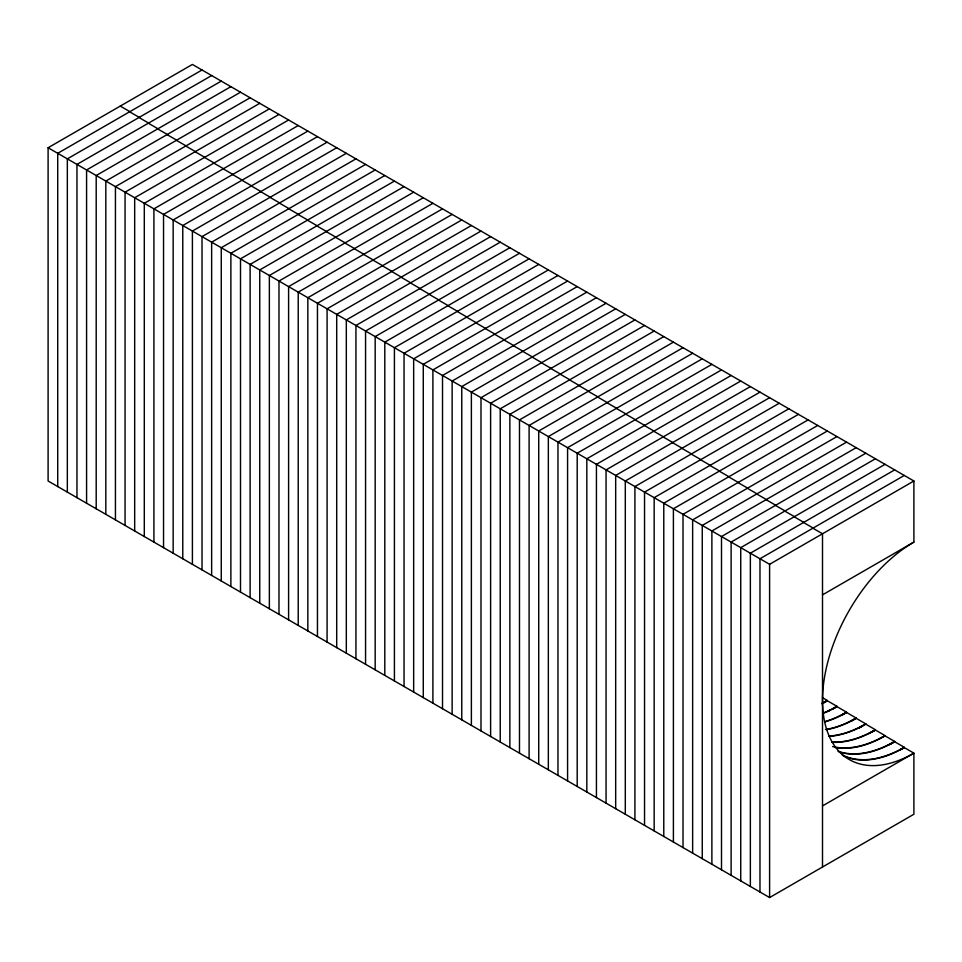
<?xml version="1.0" encoding="UTF-8"?>
<svg xmlns="http://www.w3.org/2000/svg" width="962" height="962" viewBox="0 0 962 962"><rect width="100%" height="100%" fill="white"/><g stroke="black" fill="none" stroke-linecap="round" stroke-linejoin="round"><path stroke-width="1.44" d="M48.1 147.751L192.4 64.442L913.9 481L913.9 542.099A129.245 74.615 -60 0 0 822.51 700.384A129.245 74.615 -60 0 0 913.9 753.15L913.9 814.249L769.6 897.558L48.1 481L48.1 147.751L769.6 564.309L913.9 481M202.02 69.998L57.72 153.307L57.72 486.556M211.64 75.553L67.34 158.862L67.34 492.111M221.26 81.109L76.96 164.418L76.96 497.667M230.88 86.664L86.58 169.973L86.58 503.222M240.5 92.208L96.2 175.529L96.2 508.778M250.12 97.763L105.82 181.084L105.82 514.321M259.74 103.319L115.44 186.628L115.44 519.877M269.36 108.874L125.06 192.184L125.06 525.432M278.98 114.43L134.68 197.739L134.68 530.988M288.6 119.985L144.3 203.295L144.3 536.543M298.22 125.541L153.92 208.85L153.92 542.099M307.84 131.097L163.54 214.406L163.54 547.655M317.46 136.652L173.16 219.961L173.16 553.21M327.08 142.196L182.78 225.517L182.78 558.754M336.7 147.751L192.4 231.06L192.4 564.309M346.32 153.307L202.02 236.616L202.02 569.865M355.94 158.862L211.64 242.171L211.64 575.42M365.56 164.418L221.26 247.727L221.26 580.976M375.18 169.973L230.88 253.283L230.88 586.531M384.8 175.529L240.5 258.838L240.5 592.087M394.42 181.084L250.12 264.394L250.12 597.642M404.04 186.628L259.74 269.949L259.74 603.186M413.66 192.184L269.36 275.493L269.36 608.742M423.28 197.739L278.98 281.048L278.98 614.297M432.9 203.295L288.6 286.604L288.6 619.853M442.52 208.85L298.22 292.159L298.22 625.408M452.14 214.406L307.84 297.715L307.84 630.964M461.76 219.961L317.46 303.27L317.46 636.519M471.38 225.517L327.08 308.826L327.08 642.075M481 231.06L336.7 314.382L336.7 647.618M490.62 236.616L346.32 319.925L346.32 653.174M500.24 242.171L355.94 325.481L355.94 658.729M509.86 247.727L365.56 331.036L365.56 664.285M519.48 253.283L375.18 336.592L375.18 669.841M529.1 258.838L384.8 342.147L384.8 675.396M538.72 264.394L394.42 347.703L394.42 680.952M548.34 269.949L404.04 353.258L404.04 686.507M557.96 275.493L413.66 358.814L413.66 692.051M567.58 281.048L423.28 364.357L423.28 697.606M577.2 286.604L432.9 369.913L432.9 703.162M586.82 292.159L442.52 375.469L442.52 708.717M596.44 297.715L452.14 381.024L452.14 714.273M606.06 303.27L461.76 386.58L461.76 719.829M615.68 308.826L471.38 392.135L471.38 725.384M625.3 314.382L481 397.691L481 730.94M634.92 319.925L490.62 403.246L490.62 736.483M644.54 325.481L500.24 408.79L500.24 742.039M654.16 331.036L509.86 414.345L509.86 747.594M663.78 336.592L519.48 419.901L519.48 753.15M673.4 342.147L529.1 425.457L529.1 758.705M683.02 347.703L538.72 431.012L538.72 764.261M692.64 353.258L548.34 436.568L548.34 769.816M702.26 358.814L557.96 442.123L557.96 775.372M711.88 364.357L567.58 447.679L567.58 780.916M721.5 369.913L577.2 453.222L577.2 786.471M731.12 375.469L586.82 458.778L586.82 792.027M740.74 381.024L596.44 464.333L596.44 797.582M750.36 386.58L606.06 469.889L606.06 803.138M759.98 392.135L615.68 475.444L615.68 808.693M769.6 397.691L625.3 481L625.3 814.249M779.22 403.246L634.92 486.556L634.92 819.804M788.84 408.79L644.54 492.111L644.54 825.348M798.46 414.345L654.16 497.655L654.16 830.903M808.08 419.901L663.78 503.21L663.78 836.459M817.7 425.457L673.4 508.766L673.4 842.015M827.32 431.012L683.02 514.321L683.02 847.57M836.94 436.568L692.64 519.877L692.64 853.126M846.56 442.123L702.26 525.432L702.26 858.681M856.18 447.679L711.88 530.988L711.88 864.237M865.8 453.222L721.5 536.543L721.5 869.792M875.42 458.778L731.12 542.087L731.12 875.336M885.04 464.333L740.74 547.643L740.74 880.891M894.66 469.889L750.36 553.198L750.36 886.447M904.28 475.444L759.98 558.754L759.98 892.002M822.51 594.853L913.9 542.099M823.448 702.693L827.32 700.456L822.51 697.691M823.436 703.006L827.32 700.757L836.94 706.312L833.056 708.561M827.885 711.543L830.471 710.052M833.044 708.862L836.94 706.613L846.56 712.169L841.365 715.163M841.425 715.439L846.56 712.469L856.18 718.025L851.045 720.983M851.033 721.296L856.18 718.325L865.8 723.881L859.367 727.597M859.343 727.909L861.928 726.418M868.963 733.465L875.42 729.737L865.8 724.182A127.778 73.773 -60 0 1 829.04 736.375M872.835 731.529L875.42 730.038L885.04 735.593L878.571 739.321M882.443 737.385L885.04 735.882L894.66 741.437L888.166 745.189M890.812 743.963L894.66 741.738L904.28 747.294L900.432 749.518M900.42 749.831L904.28 747.594L913.9 753.15L822.51 805.915M120.25 106.097L129.87 111.652M129.605 111.808L139.225 117.352M138.973 117.508L148.593 123.064M148.328 123.208L157.948 128.764M157.696 128.92L167.316 134.464M167.051 134.62L176.671 140.175M176.407 140.32L186.027 145.875M185.774 146.032L195.394 151.587M195.13 151.731L204.75 157.287M204.485 157.431L214.105 162.987M213.853 163.143L223.473 168.699M223.208 168.843L232.828 174.399M232.576 174.543L242.196 180.098M241.931 180.255L251.551 185.81M251.286 185.955L260.906 191.51M260.654 191.666L270.274 197.21M270.009 197.366L279.629 202.922M279.365 203.066L288.985 208.622M288.732 208.778L298.352 214.334M298.088 214.478L307.708 220.033M307.455 220.178L317.075 225.733M316.811 225.89L326.431 231.445M326.166 231.589L335.786 237.145M335.534 237.289L345.154 242.845M344.889 243.001L354.509 248.557M354.244 248.701L363.864 254.257M363.612 254.413L373.232 259.956M372.967 260.113L382.587 265.668M382.335 265.813L391.955 271.368M391.69 271.524L401.31 277.068M401.046 277.224L410.666 282.78M410.413 282.924L420.033 288.48M419.769 288.636L429.389 294.192M429.124 294.336L438.744 299.891M438.492 300.036L448.112 305.591M447.847 305.748L457.467 311.303M457.215 311.447L466.835 317.003M466.57 317.147L476.19 322.703M475.925 322.859L485.545 328.415M485.293 328.559L494.913 334.115M494.648 334.271L504.268 339.814M504.016 339.971L513.636 345.526M513.371 345.671L522.991 351.226M522.727 351.383L532.347 356.926M532.094 357.082L541.714 362.638M541.45 362.782L551.07 368.338M550.805 368.494L560.425 374.05M560.173 374.194L569.793 379.749M569.528 379.894L579.148 385.449M578.896 385.606L588.516 391.161M588.251 391.306L597.871 396.861M597.606 397.005L607.226 402.561M606.974 402.717L616.594 408.273M616.329 408.417L625.949 413.973M625.685 414.129L635.305 419.672M635.052 419.829L644.672 425.384M644.408 425.529L654.028 431.084M653.775 431.241L663.395 436.796M663.131 436.94L672.751 442.496M672.486 442.64L682.106 448.196M681.854 448.352L691.474 453.908M691.209 454.052L700.829 459.608M700.564 459.752L710.184 465.307M709.932 465.464L719.552 471.019M719.287 471.164L728.907 476.719M728.655 476.875L738.275 482.419M738.01 482.575L747.63 488.131M747.366 488.275L756.986 493.831M756.733 493.987L766.353 499.531M766.089 499.687L775.709 505.242M775.444 505.387L785.064 510.942M784.812 511.099L794.432 516.654M794.167 516.798L803.787 522.354M803.535 522.498L813.155 528.054M812.89 528.21L822.51 533.766L822.51 867.015M769.6 564.309L769.6 897.558M904.28 747.594A129.245 74.615 -60 0 1 843.361 755.904M894.66 741.738A128.872 74.411 -60 0 1 839.189 752.031M904.28 747.294A128.872 74.411 -60 0 1 842.279 754.978M885.04 735.882A128.511 74.194 -60 0 1 835.281 747.486M894.66 741.437A128.511 74.194 -60 0 1 837.998 751.262M875.42 730.038A128.138 73.978 -60 0 1 832.864 742.339M885.04 735.593A128.138 73.978 -60 0 1 832.623 746.56M875.42 729.737A127.778 73.773 -60 0 1 831.601 741.942M856.18 718.325A127.405 73.557 -60 0 1 826.875 729.593M865.8 723.881A127.405 73.557 -60 0 1 829.148 736.038M846.56 712.469A127.044 73.34 -60 0 1 824.638 721.993M856.18 718.025A127.044 73.34 -60 0 1 825.48 729.509M836.94 706.613A126.671 73.136 -60 0 1 823.183 713.335M846.56 712.169A126.671 73.136 -60 0 1 824.699 721.668M827.32 700.757A126.299 72.92 -60 0 1 821.849 703.727M836.94 706.312A126.299 72.92 -60 0 1 823.231 713.01M827.32 700.456A125.938 72.715 -60 0 1 821.861 703.414"/></g></svg>
